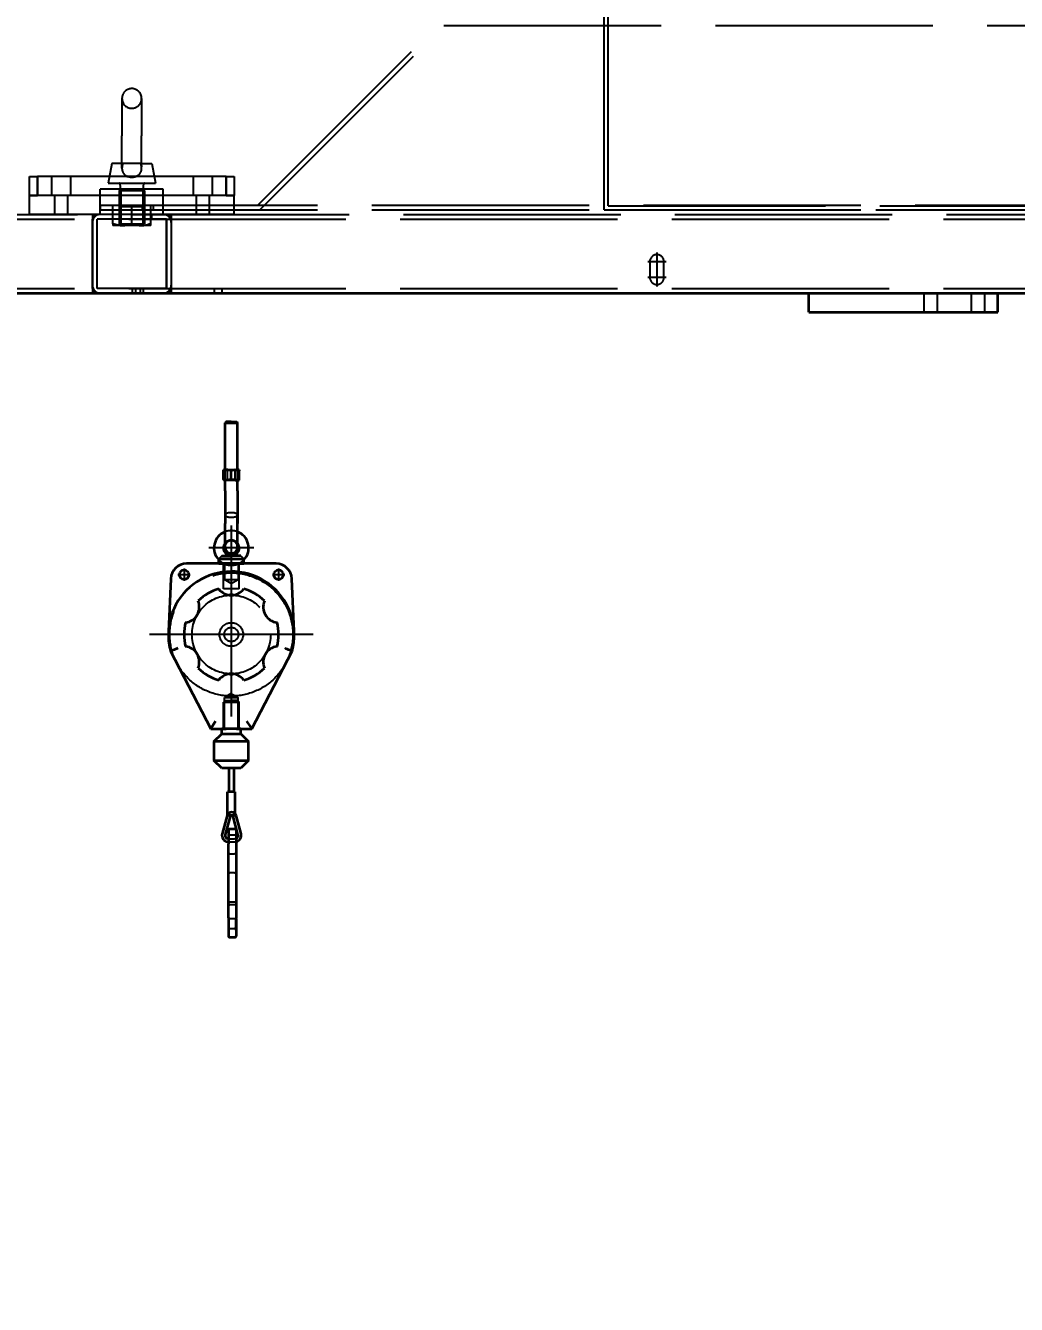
# Model space of a CAD drawing. Header units: millimetres. Extents: x -73083 to 81340, y -6859 to 6812.
# Drawn here: x -68446 to -67817, y -3688 to -2876 of the extents above; entities that cross this region are included whole.
import ezdxf

# ---------------------------------------------------------------- set-up
doc = ezdxf.new("R2010")
doc.units = ezdxf.units.MM
doc.linetypes.add('AM_ISO02W050', pattern=[7.5, 6, -1.5])
doc.linetypes.add('AM_ISO08W050', pattern=[18, 12, -1.5, 3, -1.5])
doc.layers.add('AM_7', color=2, linetype='AM_ISO08W050', lineweight=25)
doc.layers.add('AM_HID', color=1, linetype='AM_ISO02W050', lineweight=25)
doc.layers.add('word_dim', color=253, linetype='Continuous')
doc.styles.get("Standard").update_dxf_attribs({"font": 'romans.shx', "bigfont": 'bigfont.shx'})
doc.dimstyles.new('STANDARD 1-23', dxfattribs={"dimscale": 23, "dimtxt": 3.5, "dimasz": 3, "dimexe": 1, "dimexo": 0, "dimgap": 1, "dimtad": 3, "dimdsep": 46, "dimtxsty": 'Standard', "dimblk1": 'OPEN', "dimblk2": 'OPEN', "dimsah": 1, "dimcen": 0, "dimclrd": 256, "dimclre": 256, "dimclrt": 3, "dimazin": 2, "dimtfac": 1, "dimtmove": 0, "dimatfit": 3, "dimldrblk": 'OPEN', "dimfxl": 0, "dimtolj": 1, "dimtzin": 0, "dimlwd": 13, "dimlwe": 13, "dimarcsym": 0})

# ---------------------------------------------------------------- blocks, each defined once
blk = doc.blocks.new('_Open')
at = {"color": 0, "lineweight": -2}
for p, q in [((-1, 0.167), (0, 0)), ((-1, -0.167), (0, 0)), ((0, 0), (-1, 0))]:
    blk.add_line(p, q, dxfattribs=at)
blk = doc.blocks.new('*D1040')
at = {"layer": 'DEFPOINTS', "color": 0, "ltscale": 2}
for p in [(-68078.92, -1592.68), (-70152.89, -5613.83), (-66959.98, -5613.83)]:
    blk.add_point(p, dxfattribs=at)
at = {"layer": 'word_dim', "lineweight": 13, "ltscale": 2}
for p, q in [((-68078.92, -1592.68), (-70175.89, -1592.68)), ((-70152.89, -1661.68), (-70152.89, -5544.83)), ((-66959.98, -5613.83), (-70175.89, -5613.83))]:
    blk.add_line(p, q, dxfattribs=at)
at = {"layer": 'word_dim', "lineweight": 13, "ltscale": 2, "xscale": 69, "yscale": 69, "zscale": 69}
for p, rotation in [((-70152.89, -1592.68), 90), ((-70152.89, -5613.83), 270)]:
    blk.add_blockref('_Open', p, dxfattribs=dict(at, rotation=rotation))
at = {"layer": 'word_dim', "color": 3, "ltscale": 2, "insert": (-70216.14, -3603.25), "char_height": 80.5, "attachment_point": 5, "rotation": 90}
blk.add_mtext('\\A1;4021.2', dxfattribs=at)

msp = doc.modelspace()

# ---------------------------------------------------------------- linework, layer by layer
at = {"color": 7, "lineweight": 35, "ltscale": 23}
for p, q in [((-68730.46154, -3045.67297), (-67110.46154, -3045.67102)), ((-68403.95421, -3045.67199), (-68403.95421, -3045.67346)), ((-67948.93532, -3057.67102), (-67948.93526, -3045.67102)), ((-67828.93532, -3057.67102), (-67828.93526, -3045.67102)), ((-67948.93532, -3057.67102), (-67828.93532, -3057.67102)), ((-68319.2751, -3127.49719), (-68319.7751, -3127.99719)), ((-68315.77513, -3127.49719), (-68319.2751, -3127.49719)), ((-68315.77513, -3127.49719), (-68312.2751, -3127.49719)), ((-68312.2751, -3127.49719), (-68311.7751, -3127.99719)), ((-68319.77513, -3157.99719), (-68319.7751, -3127.99719)), ((-68319.7751, -3127.99719), (-68315.77513, -3127.99719)), ((-68315.77513, -3127.99719), (-68311.7751, -3127.99719)), ((-68311.77513, -3157.99719), (-68311.7751, -3127.99719)), ((-68320.77517, -3158.44348), (-68320.77513, -3157.99719)), ((-68320.77517, -3164.11535), (-68320.77517, -3158.44348)), ((-68318.27517, -3157.99719), (-68320.77513, -3157.99719)), ((-68318.27517, -3157.99719), (-68313.27517, -3157.99719)), ((-68315.7752, -3164.11535), (-68315.77518, -3158.44348)), ((-68313.27517, -3157.99719), (-68311.44503, -3157.99719)), ((-68310.77513, -3157.99719), (-68311.44503, -3157.99719)), ((-68310.77513, -3157.99719), (-68310.77517, -3158.44348)), ((-68310.77517, -3164.11535), (-68310.77517, -3158.44348)), ((-68320.77517, -3164.11535), (-68320.77513, -3164.39709)), ((-68318.27518, -3164.39709), (-68320.77513, -3164.39709)), ((-68319.77515, -3171.24133), (-68319.77513, -3164.39709)), ((-68313.27518, -3164.39709), (-68318.27518, -3164.39709)), ((-68313.27518, -3164.39709), (-68311.44503, -3164.39709)), ((-68311.77515, -3171.24133), (-68311.77513, -3164.39709)), ((-68311.44503, -3164.39709), (-68310.77513, -3164.39709)), ((-68310.77513, -3164.39709), (-68310.77517, -3164.11535)), ((-68319.77515, -3171.24133), (-68319.7752, -3179.52648)), ((-68311.77515, -3171.24133), (-68311.7752, -3179.52648)), ((-68319.7752, -3179.52648), (-68319.77526, -3191.95373)), ((-68311.7752, -3179.52648), (-68311.77526, -3191.95373)), ((-68319.77517, -3206.95373), (-68319.77526, -3191.95373)), ((-68311.77517, -3206.95373), (-68311.77526, -3191.95373)), ((-68311.77504, -3197.25012), (-68311.77501, -3191.95373)), ((-68311.77501, -3191.95373), (-68311.77501, -3186.56848)), ((-68311.77517, -3206.95373), (-68311.77509, -3204.49816)), ((-68323.77517, -3214.49719), (-68315.77523, -3214.49719)), ((-68323.77517, -3217.49719), (-68323.77517, -3215.04699)), ((-68321.77517, -3212.49719), (-68315.77521, -3212.49719)), ((-68315.77523, -3214.49719), (-68307.77517, -3214.49719)), ((-68309.77517, -3212.49719), (-68315.77521, -3212.49719)), ((-68307.77517, -3217.49719), (-68307.77517, -3215.04699)), ((-68287.33191, -3217.49719), (-68344.21852, -3217.49719)), ((-68323.77517, -3217.49719), (-68307.77517, -3217.49719)), ((-68354.20827, -3227.04406), (-68355.73211, -3260.6383)), ((-68275.81635, -3260.68469), (-68277.3422, -3227.04406)), ((-68352.98467, -3272.51965), (-68354.35704, -3273.05383)), ((-68354.35704, -3273.05383), (-68328.77536, -3322.49719)), ((-68302.77536, -3322.49719), (-68277.19356, -3273.05383)), ((-68278.566, -3272.51965), (-68277.19356, -3273.05383)), ((-68327.88424, -3321.03234), (-68328.77536, -3322.49719)), ((-68328.77536, -3322.49719), (-68319.08786, -3322.49719)), ((-68325.73278, -3317.49719), (-68327.88424, -3321.03234)), ((-68309.77532, -3322.49719), (-68321.77532, -3322.49719)), ((-68321.77532, -3325.49719), (-68321.77532, -3322.49719)), ((-68312.46437, -3322.49719), (-68302.77536, -3322.49719)), ((-68309.77532, -3325.49719), (-68309.77532, -3322.49719)), ((-68303.66655, -3321.03234), (-68305.81801, -3317.49719)), ((-68302.77536, -3322.49719), (-68303.66655, -3321.03234)), ((-68326.77542, -3330.49719), (-68326.77544, -3342.49719)), ((-68326.77542, -3330.49719), (-68321.77538, -3325.49719)), ((-68304.77542, -3330.49719), (-68326.77542, -3330.49719)), ((-68321.77538, -3325.49719), (-68315.77538, -3325.49719)), ((-68315.77538, -3325.49719), (-68309.77538, -3325.49719)), ((-68309.77538, -3325.49719), (-68304.77542, -3330.49719)), ((-68304.77544, -3342.49719), (-68304.77542, -3330.49719)), ((-68326.77544, -3342.49719), (-68304.77544, -3342.49719)), ((-68321.77541, -3347.49719), (-68326.77544, -3342.49719)), ((-68304.77544, -3342.49719), (-68309.77541, -3347.49719)), ((-68309.77541, -3347.49719), (-68321.77541, -3347.49719)), ((-68317.27535, -3347.49719), (-68317.27538, -3362.49719)), ((-68314.27535, -3347.49719), (-68314.27538, -3362.49719)), ((-68313.27538, -3362.49719), (-68318.27538, -3362.49719)), ((-68318.27538, -3377.00402), (-68318.27538, -3362.49719)), ((-68313.27538, -3376.46252), (-68313.27538, -3362.49719)), ((-68318.49688, -3377.58312), (-68321.59171, -3389.13342)), ((-68316.56502, -3378.10119), (-68319.65985, -3389.651)), ((-68313.27538, -3377.49719), (-68318.27538, -3377.49719)), ((-68311.53836, -3389.651), (-68314.63317, -3378.10119)), ((-68309.60651, -3389.13342), (-68312.70131, -3377.58312)), ((-68317.66596, -3386.95129), (-68317.66597, -3395.48156)), ((-68316.66596, -3385.86486), (-68313.66596, -3385.86486)), ((-68312.66596, -3386.86486), (-68312.66603, -3395.48156)), ((-68317.66611, -3442.3966), (-68317.66603, -3395.48156)), ((-68312.66603, -3395.48156), (-68312.66611, -3442.3966)), ((-68317.66602, -3442.3966), (-68317.66603, -3442.86486)), ((-68317.66603, -3442.86486), (-68317.66603, -3453.83898)), ((-68312.66611, -3442.86486), (-68312.66603, -3453.86242)), ((-68312.66603, -3442.86486), (-68312.66602, -3442.3966)), ((-68312.66603, -3450.36486), (-68312.66603, -3442.91711)), ((-68316.66603, -3454.86486), (-68313.66603, -3454.86486))]:
    msp.add_line(p, q, dxfattribs=at)
for points in [[(-68318.27517, -3157.99719), (-68319.03348, -3158.04113), (-68319.78522, -3158.1676), (-68320.77517, -3158.44348)], [(-68315.77518, -3158.44348), (-68316.69933, -3158.18225), (-68317.51072, -3158.04162), (-68318.27517, -3157.99719)], [(-68313.27517, -3157.99719), (-68314.0335, -3158.04113), (-68314.78524, -3158.1676), (-68315.77518, -3158.44348)], [(-68310.77517, -3158.44348), (-68311.26711, -3158.29211), (-68312.26537, -3158.07434), (-68313.27517, -3157.99719)], [(-68318.27518, -3164.39709), (-68319.43587, -3164.33264), (-68320.77517, -3164.11535)], [(-68315.7752, -3164.11535), (-68317.11452, -3164.33264), (-68318.27518, -3164.39709)], [(-68313.27518, -3164.39709), (-68314.28084, -3164.34875), (-68314.78174, -3164.29016), (-68315.7752, -3164.11535)], [(-68310.77517, -3164.11535), (-68311.76839, -3164.29016), (-68312.77195, -3164.38488), (-68313.27518, -3164.39709)], [(-68317.66597, -3386.95129), (-68317.62545, -3386.58312), (-68317.50722, -3386.32434), (-68317.32082, -3386.109), (-68317.08138, -3385.9552), (-68316.80828, -3385.87512), (-68316.66596, -3385.86486)], [(-68313.66596, -3385.86486), (-68313.38422, -3385.90539), (-68313.12529, -3386.02355), (-68312.91019, -3386.21008), (-68312.75631, -3386.44934), (-68312.67614, -3386.72277), (-68312.66594, -3386.95129)]]:
    msp.add_lwpolyline(points, dxfattribs=at)
for centre in [(-68345.77523, -3224.49719), (-68285.77523, -3224.49719)]:
    msp.add_circle(centre, 3, dxfattribs=at)
for centre, radius, start, end in [((-68398.97686, -3040.67248), 5, 269.44345319, 270.00046878), ((-68315.77517, -3207.49719), 11, 111.32426973, 223.34169803), ((-68315.77517, -3207.49719), 11, 316.65817743, 68.67690324), ((-68315.77517, -3207.49719), 5, 143.13129957, 269.9238887), ((-68315.77517, -3206.95373), 4, 179.99993671, 269.99993602), ((-68315.77517, -3206.95373), 4, 269.99993602, 359.9999348), ((-68315.77517, -3207.49719), 5, 270.07598335, 36.8711609), ((-68315.77529, -3262.49719), 40, 344.69695604, 179.99993671), ((-68344.21852, -3227.49719), 10, 89.9999342, 177.40286656), ((-68287.33193, -3227.49719), 10, 2.59699779, 89.9999342), ((-68346.08634, -3244.99719), 10, 277.38313146, 22.6167371), ((-68315.77547, -3262.49719), 30, 105.35882349, 134.64104658), ((-68315.77542, -3227.49719), 10, 217.38313662, 322.61673543), ((-68315.77535, -3262.49719), 25.11831, 87.03349425, 92.96381283), ((-68315.77547, -3262.49719), 30, 45.35882183, 74.64105174), ((-68285.46456, -3244.99719), 10, 157.38313131, 262.61673376), ((-68315.77535, -3262.49719), 25.11831, 147.03605041, 152.96382133), ((-68315.77535, -3262.49719), 25.11831, 27.03602488, 32.96381799), ((-68315.77547, -3262.49719), 30, 165.35885249, 194.64105189), ((-68315.77547, -3262.49719), 30, 345.35882186, 14.64105007), ((-68315.77529, -3262.49719), 40, 179.99993671, 195.30291088), ((-68117.66077, -3878.42541), 649.99931, 110.91182193, 111.22535494), ((-68346.08638, -3279.99719), 10, 337.38313313, 82.61673877), ((-68315.77535, -3262.49719), 25.11831, 207.03591912, 212.96381298), ((-68285.4646, -3279.99719), 10, 97.38313647, 202.61673209), ((-68315.77535, -3262.49719), 25.11832, 327.03596003, 332.96384706), ((-68513.1733, -3876.56555), 648.00648, 68.77417879, 69.08868168), ((-68315.77547, -3262.49719), 30, 225.35881682, 254.64104673), ((-68315.7755, -3297.49719), 10, 37.3831348, 142.61674044), ((-68315.77535, -3262.49719), 25.11831, 267.03349607, 272.96637597), ((-68315.77547, -3262.49719), 30, 285.35881849, 314.6410484), ((-68315.59911, -3378.35998), 3, 14.99993382, 164.9999397), ((-68315.59911, -3378.35998), 1, 120.35707197, 164.9999397), ((-68315.59911, -3378.35998), 1, 14.99993382, 59.64270081), ((-68317.72802, -3390.16857), 4, 164.9999397, 264.91741468), ((-68317.72802, -3390.16857), 2, 164.9999397, 264.91741468), ((-68315.59908, -3366.23254), 28.03075, 264.91741468, 265.77122247), ((-68315.59908, -3366.23254), 26.03075, 264.91741468, 265.44567517), ((-68313.47022, -3390.16857), 4, 281.5979524, 14.99993382), ((-68313.47022, -3390.16857), 2, 293.7090321, 14.99993382), ((-68316.66576, -3453.86437), 1.00045, 178.55442279, 269.98435636), ((-68313.66631, -3453.86437), 1.00045, 270.01552252, 1.44577965)]:
    msp.add_arc(centre, radius, start, end, dxfattribs=at)
msp.add_ellipse((-68315.77501, -3186.56848), major_axis=(4, 0), ratio=0.359010985, start_param=6.275575647, end_param=6.283176529, dxfattribs=at)
at = {"layer": 'AM_7', "ltscale": 23}
for p, q in [((-68045.45586, -3019.82043), (-68045.45586, -3031.52062)), ((-68039.60587, -3025.67053), (-68051.30587, -3025.67053)), ((-68045.45586, -3029.82043), (-68045.45586, -3041.52062)), ((-68039.60585, -3035.67053), (-68051.30587, -3035.67053)), ((-68315.77517, -3193.19689), (-68315.77517, -3221.79699)), ((-68301.47516, -3207.49719), (-68330.07515, -3207.49719)), ((-68315.77529, -3210.49719), (-68315.77529, -3314.49719)), ((-68341.87523, -3224.49719), (-68349.67522, -3224.49719)), ((-68345.77523, -3220.5968), (-68345.77523, -3228.3966)), ((-68281.87523, -3224.49719), (-68289.67522, -3224.49719)), ((-68285.77523, -3220.5968), (-68285.77523, -3228.39709)), ((-68263.77529, -3262.49719), (-68367.77532, -3262.49719))]:
    msp.add_line(p, q, dxfattribs=at)
at = {"layer": 'AM_HID', "ltscale": 23}
for p, q in [((-68076.41692, -2990.17541), (-68076.4153, -1595.17541)), ((-68078.91693, -2992.67541), (-68078.91671, -2800.67199)), ((-68298.95992, -2989.67346), (-68181.9605, -2872.67297)), ((-68298.95832, -2989.69445), (-68181.9589, -2872.69396)), ((-68297.71726, -2992.67346), (-68180.71784, -2875.67297)), ((-68297.71566, -2992.69445), (-68180.71624, -2875.69396)), ((-68180.71784, -2875.67297), (-66817.20317, -2875.66418)), ((-68180.71624, -2875.69396), (-66817.20147, -2875.68566)), ((-68385.22271, -2921.94836), (-68385.22252, -2945.69787)), ((-68385.22271, -2921.94836), (-68385.22246, -2945.69836)), ((-68372.72271, -2921.94836), (-68372.72252, -2945.69787)), ((-68372.72271, -2921.94836), (-68372.72246, -2945.69836)), ((-68385.22234, -2966.31408), (-68385.22252, -2945.69787)), ((-68385.22234, -2966.31555), (-68385.22246, -2945.69836)), ((-68372.72234, -2966.31408), (-68372.72252, -2945.69787)), ((-68372.72234, -2966.31506), (-68372.72246, -2945.69836)), ((-68391.76827, -2963.19836), (-68393.97228, -2975.69836)), ((-68384.55861, -2963.19836), (-68391.76827, -2963.19836)), ((-68383.98558, -2963.19836), (-68384.55861, -2963.19836)), ((-68378.97234, -2963.19836), (-68383.98558, -2963.19836)), ((-68373.95916, -2963.19787), (-68378.97234, -2963.19836)), ((-68373.38616, -2963.19787), (-68373.95916, -2963.19787)), ((-68373.38616, -2963.19836), (-68366.17644, -2963.19787)), ((-68366.17644, -2963.19787), (-68363.97228, -2975.69787)), ((-68443.95806, -2983.65148), (-68443.95806, -2971.65148)), ((-68443.95806, -2971.65148), (-68438.95806, -2971.65148)), ((-68318.95806, -2971.65148), (-68438.95806, -2971.65148)), ((-68438.95806, -2983.65148), (-68438.95806, -2971.65148)), ((-68438.95794, -2971.65148), (-68438.95794, -2983.65148)), ((-68429.95803, -2971.65148), (-68429.958, -2983.65148)), ((-68429.95797, -2971.65148), (-68429.95797, -2983.65148)), ((-68417.95803, -2971.65148), (-68417.958, -2983.65148)), ((-68417.95797, -2971.65148), (-68417.95797, -2983.65148)), ((-68339.95803, -2971.65148), (-68339.95803, -2983.65148)), ((-68339.95797, -2971.65148), (-68339.95797, -2983.65148)), ((-68327.95803, -2971.65148), (-68327.95803, -2983.65148)), ((-68327.95797, -2971.65148), (-68327.95797, -2983.65148)), ((-68318.95806, -2971.65148), (-68318.95804, -2983.65148)), ((-68318.95806, -2971.65148), (-68313.95806, -2971.65148)), ((-68318.95794, -2983.65148), (-68318.95795, -2971.65148)), ((-68313.95806, -2971.65148), (-68313.95803, -2983.65148)), ((-68398.97387, -2995.65295), (-68398.97399, -2979.65295)), ((-68358.97399, -2979.65295), (-68398.97399, -2979.65295)), ((-68358.97225, -2979.6632), (-68398.97225, -2979.66369)), ((-68393.97228, -2975.69836), (-68378.97228, -2975.69836)), ((-68378.97222, -2980.69836), (-68386.97222, -2980.69836)), ((-68386.97222, -2980.69836), (-68386.97203, -3001.61584)), ((-68385.89147, -2979.65295), (-68385.89135, -2995.65295)), ((-68385.88973, -2979.66369), (-68385.88958, -2995.66369)), ((-68378.97228, -2975.69836), (-68363.97228, -2975.69787)), ((-68370.97222, -2980.69836), (-68378.97222, -2980.69836)), ((-68372.05648, -2979.65295), (-68372.05632, -2995.65295)), ((-68372.05474, -2979.66369), (-68372.05461, -2995.66369)), ((-68370.97222, -2980.69836), (-68370.97203, -3001.61535)), ((-68358.97387, -2995.65295), (-68358.97399, -2979.65295)), ((-68443.95803, -2995.65148), (-68443.95806, -2983.65148)), ((-68313.95804, -2983.65148), (-68443.95806, -2983.65148)), ((-68443.95806, -2983.65148), (-68438.95806, -2983.65148)), ((-68318.95804, -2983.65148), (-68438.95806, -2983.65148)), ((-68428.14602, -2983.65148), (-68428.14598, -2995.65148)), ((-68428.14595, -2983.65148), (-68428.14595, -2995.65148)), ((-68419.77001, -2983.65148), (-68419.77001, -2995.65148)), ((-68419.76995, -2983.65148), (-68419.76995, -2995.65148)), ((-68338.14602, -2983.65148), (-68338.14602, -2995.65148)), ((-68338.14595, -2983.65148), (-68338.14595, -2995.65148)), ((-68329.77001, -2983.65148), (-68329.77001, -2995.65148)), ((-68329.76995, -2983.65148), (-68329.76995, -2995.65148)), ((-68318.95804, -2983.65148), (-68313.95803, -2983.65148)), ((-68313.95803, -2995.65148), (-68313.95804, -2983.65148)), ((-68723.96123, -2995.67199), (-67016.98027, -2995.67102)), ((-68313.95803, -2995.65148), (-68443.95803, -2995.65148)), ((-68403.97496, -2995.67004), (-68403.9749, -3000.67004)), ((-68403.96074, -2995.67199), (-68403.96074, -3000.67199)), ((-68403.95418, -2995.67346), (-68403.95403, -2998.67346)), ((-68358.97387, -2995.65295), (-68398.97387, -2995.65295)), ((-68398.97213, -2995.66369), (-68398.97213, -2995.65246)), ((-68398.96004, -2989.67395), (-67016.98125, -2989.66564)), ((-68398.96001, -2992.67395), (-68398.96004, -2989.67395)), ((-68398.96001, -2992.67395), (-67016.98125, -2992.66564)), ((-68398.95842, -2989.69445), (-66598.95855, -2989.68322)), ((-68398.95842, -2992.69445), (-68398.95842, -2992.67346)), ((-68398.95842, -2992.69445), (-67016.98247, -2992.68566)), ((-68390.97203, -3001.62658), (-68390.97216, -2989.69836)), ((-68385.88964, -2990.78088), (-68386.97216, -2989.69836)), ((-68372.05461, -2990.78039), (-68385.88964, -2990.78088)), ((-68372.05461, -2990.78039), (-68385.88964, -2990.78088)), ((-68385.88964, -2990.78088), (-68385.88955, -3001.61584)), ((-68378.97206, -3001.62609), (-68378.97216, -2989.69836)), ((-68378.97203, -3001.62658), (-68378.97213, -2989.69836)), ((-68372.46001, -2989.67395), (-68372.45998, -2992.67395)), ((-68372.45955, -2989.67395), (-68372.45952, -2992.67395)), ((-68372.45909, -2989.67395), (-68372.45909, -2992.67395)), ((-68372.45842, -2989.69445), (-68372.45836, -2992.69445)), ((-68372.45794, -2989.69543), (-68372.45794, -2992.69543)), ((-68372.45751, -2989.69689), (-68372.45748, -2992.69689)), ((-68372.05461, -2990.78039), (-68370.97216, -2989.69836)), ((-68372.05461, -2990.78039), (-68372.05455, -3001.61535)), ((-68371.41845, -2995.67248), (-68371.41845, -2998.67248)), ((-68371.41802, -2995.67248), (-68371.41799, -2998.67248)), ((-68371.41756, -2995.67248), (-68371.41753, -2998.67248)), ((-68371.41628, -2995.65148), (-68371.41631, -2998.65148)), ((-68371.41582, -2995.65295), (-68371.41582, -2998.65148)), ((-68371.41539, -2995.65393), (-68371.41539, -2998.65148)), ((-68366.97203, -3001.62609), (-68366.97216, -2989.69787)), ((-68366.50145, -2995.67248), (-68366.50145, -2998.67248)), ((-68366.50103, -2995.67248), (-68366.50097, -2998.67248)), ((-68366.50054, -2995.67248), (-68366.50054, -2998.67248)), ((-68366.49926, -2995.65148), (-68366.49929, -2998.65148)), ((-68366.49883, -2995.65295), (-68366.49883, -2998.65148)), ((-68366.49837, -2995.65441), (-68366.4984, -2998.65148)), ((-68365.46001, -2989.67395), (-68365.45998, -2992.67395)), ((-68365.45955, -2989.67395), (-68365.45952, -2992.67395)), ((-68365.45909, -2989.67395), (-68365.45909, -2992.67395)), ((-68365.45842, -2989.69445), (-68365.45836, -2992.69445)), ((-68365.45794, -2989.69543), (-68365.45794, -2992.69543)), ((-68365.45751, -2989.69689), (-68365.45748, -2992.69689)), ((-68358.97213, -2995.6632), (-68358.97213, -2995.65197)), ((-68353.9627, -2995.6715), (-68353.9627, -3000.6715)), ((-68078.91693, -2992.67541), (-67378.91692, -2992.6759)), ((-68076.41692, -2990.17541), (-67381.41692, -2990.1759)), ((-68725.96123, -2998.67199), (-66271.96099, -2998.67004)), ((-68403.97686, -3040.67248), (-68403.97719, -3000.67248)), ((-68403.9749, -3000.67004), (-68403.9746, -3040.67004)), ((-68403.96074, -3000.67199), (-68403.96071, -3040.67199)), ((-68403.95839, -2998.65148), (-68403.95855, -3042.65148)), ((-68403.95406, -3042.67346), (-68403.95403, -2998.67346)), ((-68400.97686, -3042.67248), (-68400.97722, -2998.67248)), ((-68400.95855, -3042.65148), (-68400.95839, -2998.65148)), ((-68356.95839, -2998.65148), (-68400.95839, -2998.65148)), ((-68390.97203, -3001.62658), (-68390.97203, -3002.69836)), ((-68384.97203, -3002.69836), (-68390.97203, -3002.69836)), ((-68386.97203, -3001.61584), (-68378.97203, -3001.61535)), ((-68385.88951, -3002.69836), (-68386.97203, -3001.61584)), ((-68385.88955, -3001.61584), (-68386.97203, -3002.69836)), ((-68385.88955, -3001.61584), (-68372.05455, -3001.61535)), ((-68385.88955, -3001.61584), (-68372.05455, -3001.61535)), ((-68378.97203, -3002.69836), (-68385.88951, -3002.69836)), ((-68372.97203, -3002.69836), (-68384.97203, -3002.69836)), ((-68378.97203, -3001.61535), (-68370.97203, -3001.61535)), ((-68372.05455, -3002.69836), (-68378.97203, -3002.69836)), ((-68366.97203, -3002.69787), (-68372.97203, -3002.69836)), ((-68372.05455, -3002.69836), (-68370.97203, -3001.61535)), ((-68372.05455, -3001.61535), (-68370.97203, -3002.69836)), ((-68366.97203, -3002.69787), (-68366.97203, -3001.62609)), ((-68356.97722, -2998.67199), (-68356.97686, -3042.67199)), ((-68356.95855, -3042.65148), (-68356.95839, -2998.65148)), ((-68353.97719, -3000.67199), (-68353.97686, -3040.67199)), ((-68353.9627, -3000.6715), (-68353.96263, -3040.6715)), ((-68049.95586, -3025.67053), (-68049.95586, -3035.67053)), ((-68040.95586, -3035.67053), (-68040.95586, -3025.67053)), ((-68725.96117, -3042.67199), (-66271.96099, -3042.67004)), ((-68403.9746, -3040.67004), (-68403.97454, -3045.67004)), ((-68403.96071, -3040.67199), (-68403.96071, -3045.67199)), ((-68403.95406, -3042.67346), (-68403.95421, -3045.67199)), ((-68356.95855, -3042.65148), (-68400.95855, -3042.65148)), ((-68400.95855, -3045.65148), (-68356.95855, -3045.65148)), ((-68378.43373, -3045.67248), (-68378.43377, -3042.67248)), ((-68378.43364, -3045.67199), (-68378.4337, -3042.67199)), ((-68378.43358, -3045.67248), (-68378.43361, -3042.67248)), ((-68376.41582, -3045.65148), (-68376.41579, -3042.65148)), ((-68376.4157, -3045.65197), (-68376.4157, -3042.65197)), ((-68376.41564, -3045.65148), (-68376.41564, -3042.65148)), ((-68373.51671, -3045.67248), (-68373.51677, -3042.67248)), ((-68373.51665, -3045.67199), (-68373.51668, -3042.67199)), ((-68373.51659, -3045.67248), (-68373.51662, -3042.67248)), ((-68371.4988, -3045.65148), (-68371.4988, -3042.65148)), ((-68371.49871, -3045.65197), (-68371.49871, -3042.65197)), ((-68371.49865, -3045.65148), (-68371.49865, -3042.65148)), ((-68353.96267, -3040.6715), (-68353.96267, -3045.6715)), ((-68326.42467, -3045.67004), (-68326.42467, -3042.67346)), ((-68326.42257, -3045.66857), (-68326.42257, -3042.67199)), ((-68326.41645, -3045.66516), (-68326.41643, -3042.66516)), ((-68326.41555, -3045.66516), (-68326.41555, -3042.66516)), ((-68321.50768, -3045.67004), (-68321.50768, -3042.67346)), ((-68321.50557, -3045.66857), (-68321.50557, -3042.67199)), ((-68321.49944, -3045.66516), (-68321.49944, -3042.66516)), ((-68321.49855, -3045.66516), (-68321.49854, -3042.66516)), ((-67948.93526, -3045.67102), (-67828.93526, -3045.67102)), ((-67875.62328, -3057.67102), (-67875.62325, -3045.67102)), ((-67867.24727, -3057.67102), (-67867.24724, -3045.67102)), ((-67845.62328, -3057.67102), (-67845.62325, -3045.67102)), ((-67837.24727, -3057.67102), (-67837.24724, -3045.67102)), ((-68319.7751, -3127.99719), (-68315.77507, -3127.99719)), ((-68315.77507, -3127.99719), (-68311.7751, -3127.99719)), ((-68319.77513, -3164.39709), (-68319.77513, -3157.99719)), ((-68318.23415, -3164.39709), (-68318.23413, -3157.99719)), ((-68315.7751, -3164.11535), (-68315.77509, -3158.44348)), ((-68313.31615, -3164.39709), (-68313.31614, -3157.99719)), ((-68311.77513, -3164.39709), (-68311.77513, -3157.99719)), ((-68319.77517, -3206.95373), (-68319.77501, -3191.95373)), ((-68319.77501, -3191.95373), (-68319.77501, -3186.56848)), ((-68311.77509, -3204.49816), (-68311.77504, -3197.25012)), ((-68321.77517, -3212.49719), (-68323.77517, -3214.49719)), ((-68323.77517, -3214.49719), (-68315.7751, -3214.49719)), ((-68323.77517, -3215.04699), (-68323.77517, -3214.49719)), ((-68315.7751, -3214.49719), (-68307.77517, -3214.49719)), ((-68309.77517, -3212.49719), (-68307.77517, -3214.49719)), ((-68307.77517, -3215.04699), (-68307.77517, -3214.49719)), ((-68320.7752, -3233.49719), (-68320.77517, -3217.49719)), ((-68320.11318, -3217.49719), (-68320.11318, -3227.49719)), ((-68311.43717, -3217.49719), (-68311.43718, -3227.49719)), ((-68310.7752, -3233.49719), (-68310.77517, -3217.49719)), ((-68320.11318, -3227.49719), (-68315.77523, -3227.49719)), ((-68320.11318, -3227.49719), (-68315.77513, -3227.49719)), ((-68315.7752, -3230.10363), (-68320.11318, -3227.49719)), ((-68315.77523, -3227.49719), (-68311.43718, -3227.49719)), ((-68315.7752, -3230.10363), (-68311.43718, -3227.49719)), ((-68315.77513, -3227.49719), (-68311.43718, -3227.49719)), ((-68310.7752, -3233.49719), (-68320.7752, -3233.49719)), ((-68355.73211, -3260.6383), (-68355.73418, -3260.68469)), ((-68320.77532, -3322.49719), (-68320.7753, -3305.49719)), ((-68319.7753, -3304.49719), (-68320.7753, -3305.49719)), ((-68320.7753, -3305.49719), (-68315.77526, -3305.49719)), ((-68320.7753, -3305.49719), (-68315.77535, -3305.49719)), ((-68320.11333, -3322.49719), (-68320.1133, -3302.49719)), ((-68315.77529, -3299.89025), (-68320.1133, -3302.49719)), ((-68320.1133, -3302.49719), (-68315.77526, -3302.49719)), ((-68320.1133, -3302.49719), (-68315.77533, -3302.49719)), ((-68319.7753, -3304.49719), (-68315.77533, -3304.49719)), ((-68315.77535, -3305.49719), (-68310.7753, -3305.49719)), ((-68315.77533, -3302.49719), (-68311.43731, -3302.49719)), ((-68311.7753, -3304.49719), (-68315.77533, -3304.49719)), ((-68315.77529, -3299.89025), (-68311.43731, -3302.49719)), ((-68315.77526, -3302.49719), (-68311.43731, -3302.49719)), ((-68315.77526, -3305.49719), (-68310.7753, -3305.49719)), ((-68311.7753, -3304.49719), (-68310.7753, -3305.49719)), ((-68311.43732, -3322.49719), (-68311.43731, -3302.49719)), ((-68310.77532, -3322.49719), (-68310.7753, -3305.49719)), ((-68319.08786, -3322.49719), (-68312.46437, -3322.49719)), ((-68326.77524, -3330.49719), (-68304.77524, -3330.49719)), ((-68304.77526, -3342.49719), (-68326.77526, -3342.49719)), ((-68318.27538, -3377.49719), (-68318.27538, -3377.00402)), ((-68313.27538, -3377.49719), (-68313.27538, -3376.46252)), ((-68316.66597, -3389.86486), (-68313.66597, -3389.86486)), ((-68316.66597, -3401.86486), (-68313.66597, -3401.86486)), ((-68313.66603, -3414.00891), (-68316.66603, -3414.00891)), ((-68317.66596, -3434.32531), (-68316.66597, -3434.32531)), ((-68317.66594, -3432.58752), (-68316.66596, -3432.58752)), ((-68313.66597, -3434.32531), (-68316.66597, -3434.32531)), ((-68313.66596, -3432.58752), (-68316.66596, -3432.58752)), ((-68312.66596, -3434.32531), (-68313.66597, -3434.32531)), ((-68312.66594, -3432.58752), (-68313.66596, -3432.58752)), ((-68316.66597, -3442.9342), (-68313.66597, -3442.9342)), ((-68316.66603, -3449.36486), (-68313.66603, -3449.36486))]:
    msp.add_line(p, q, dxfattribs=at)
for points in [[(-68385.21077, -2965.91809), (-68385.10106, -2965.00988), (-68384.95967, -2964.37658), (-68384.68627, -2963.52062), (-68384.55858, -2963.19836)], [(-68373.3861, -2963.19836), (-68373.20351, -2963.67102), (-68373.02092, -2964.24475), (-68372.83681, -2965.04699), (-68372.77611, -2965.45178)], [(-68382.14238, -2971.32141), (-68382.75084, -2970.97473), (-68383.33977, -2970.53723), (-68383.90276, -2969.98352)], [(-68382.66906, -2971.02648), (-68381.82293, -2971.46887), (-68380.90935, -2971.78625), (-68379.95147, -2971.97717), (-68378.97231, -2972.04064)], [(-68378.97228, -2972.04113), (-68380.04625, -2971.96398), (-68380.5855, -2971.86633), (-68381.11968, -2971.72619), (-68381.63524, -2971.5465), (-68382.14238, -2971.32141)], [(-68378.97231, -2972.04064), (-68378.42128, -2972.02062), (-68377.87404, -2971.96057), (-68377.15709, -2971.81848), (-68376.46337, -2971.60461), (-68375.80223, -2971.32092)], [(-68375.2755, -2971.02697), (-68375.71703, -2971.27844), (-68376.1671, -2971.48889), (-68377.08748, -2971.80041), (-68378.02581, -2971.98107), (-68378.97228, -2972.04113)], [(-68373.64324, -2969.46789), (-68374.15966, -2970.11437), (-68374.70653, -2970.62072), (-68375.2755, -2971.02697)], [(-68390.97203, -3001.62658), (-68389.98626, -3001.93371), (-68388.99407, -3002.19738), (-68387.66167, -3002.46984), (-68386.32, -3002.64025), (-68384.97203, -3002.69836)], [(-68384.97203, -3002.69836), (-68385.79644, -3002.67639), (-68386.61885, -3002.61145), (-68387.48455, -3002.49865), (-68388.34652, -3002.34191), (-68390.0122, -3001.92639), (-68390.97203, -3001.62658)], [(-68378.97206, -3001.62609), (-68379.95781, -3001.93371), (-68380.95, -3002.19738), (-68382.2824, -3002.46984), (-68383.62407, -3002.64025), (-68384.97203, -3002.69836)], [(-68384.97203, -3002.69836), (-68384.14766, -3002.67639), (-68383.32521, -3002.61193), (-68382.45952, -3002.49865), (-68381.59758, -3002.34191), (-68379.93187, -3001.92639), (-68378.97203, -3001.62658)], [(-68372.97203, -3002.69787), (-68373.79644, -3002.67639), (-68374.61885, -3002.61145), (-68375.48455, -3002.49865), (-68376.34652, -3002.34191), (-68378.0122, -3001.92639), (-68378.97206, -3001.62609)], [(-68378.97203, -3001.62658), (-68377.98626, -3001.93371), (-68376.99407, -3002.19738), (-68375.66167, -3002.46984), (-68374.32, -3002.64025), (-68372.97203, -3002.69836)], [(-68372.97203, -3002.69836), (-68372.14766, -3002.67639), (-68371.32521, -3002.61145), (-68370.45952, -3002.49865), (-68369.59758, -3002.34191), (-68367.93187, -3001.92639), (-68366.97203, -3001.62609)], [(-68366.97203, -3001.62609), (-68367.95781, -3001.93371), (-68368.95, -3002.19738), (-68370.2824, -3002.46984), (-68371.62407, -3002.63977), (-68372.97203, -3002.69787)], [(-68320.7751, -3158.44348), (-68320.28316, -3158.29211), (-68319.2849, -3158.07434), (-68318.2751, -3157.99719)], [(-68318.2751, -3157.99719), (-68317.51677, -3158.04113), (-68316.76503, -3158.1676), (-68315.77509, -3158.44348)], [(-68315.77509, -3158.44348), (-68315.28313, -3158.29211), (-68314.2849, -3158.07434), (-68313.2751, -3157.99719)], [(-68313.2751, -3157.99719), (-68312.51679, -3158.04113), (-68311.76505, -3158.1676), (-68310.7751, -3158.44348)], [(-68320.77512, -3164.11535), (-68319.43581, -3164.33264), (-68318.2751, -3164.39709)], [(-68318.2751, -3164.39709), (-68317.11446, -3164.33264), (-68315.7751, -3164.11535)], [(-68315.7751, -3164.11535), (-68314.78188, -3164.29016), (-68313.77834, -3164.38488), (-68313.2751, -3164.39709)], [(-68313.2751, -3164.39709), (-68312.11441, -3164.33264), (-68310.77512, -3164.11535)], [(-68316.66597, -3442.9342), (-68317.62406, -3442.92199), (-68317.65577, -3442.91955), (-68317.6648, -3442.91809), (-68317.66596, -3442.91711)], [(-68313.66597, -3442.9342), (-68312.70787, -3442.92199), (-68312.67617, -3442.91955), (-68312.66713, -3442.91809), (-68312.66596, -3442.91711)]]:
    msp.add_lwpolyline(points, dxfattribs=at)
for centre, radius in [((-68315.77517, -3262.49719), 39.11805), ((-68315.77533, -3262.49719), 25), ((-68315.77501, -3262.49719), 7.50001), ((-68315.77498, -3262.49719), 4.5)]:
    msp.add_circle(centre, radius, dxfattribs=at)
for centre, radius, start, end in [((-68378.97271, -2921.94836), 6.25, 90.00046696, 180.0004731), ((-68378.97271, -2921.94836), 6.25, 0.00046969, 90.00046696), ((-68378.97271, -2921.94836), 6.25, 180.0004731, 270.00046878), ((-68378.97271, -2921.94836), 6.25, 270.00046878, 0.00046969), ((-68376.6386, -2966.55725), 8.60212, 157.01652773, 172.61422093), ((-68378.14434, -2966.32336), 7.07809, 172.92444812, 179.9239167), ((-68378.33959, -2966.3175), 6.88275, 176.67470009, 179.99798327), ((-68379.02513, -2966.32971), 6.19706, 179.85565579, 190.57773137), ((-68379.2947, -2966.35461), 5.92708, 179.63530023, 197.78381317), ((-68379.8922, -2966.50744), 5.31128, 190.41022781, 213.87685901), ((-68379.99974, -2966.5592), 5.19243, 198.01075304, 221.26331245), ((-68379.81606, -2966.39904), 5.43531, 214.37674689, 238.3449462), ((-68377.94258, -2966.56066), 5.18979, 318.73121156, 341.9953618), ((-68378.05413, -2966.50646), 5.31334, 326.12635983, 349.58476065), ((-68378.6613, -2966.35266), 5.93838, 342.2350468, 0.37555808), ((-68378.93065, -2966.3258), 6.20848, 349.40736441, 0.09352602), ((-68380.09887, -2966.34143), 7.37664, 0.19968561, 6.92919959), ((-68379.58251, -2966.31604), 6.86016, 0.01759188, 3.32848181), ((-68390.09484, -2978.19836), 4.00012, 0.00091089, 38.68159133), ((-68390.09472, -2978.19836), 4, 321.31828231, 0.00046983), ((-68367.84963, -2978.19836), 4.00012, 141.319346, 180.00003597), ((-68367.84972, -2978.19787), 4, 180.0004731, 218.68266207), ((-68398.97719, -3000.67248), 5, 90.00046696, 180.0004731), ((-68400.95839, -2998.65148), 3, 89.99980443, 179.9998001), ((-68358.97719, -3000.67199), 5, 0.00046984, 90.00046696), ((-68356.95839, -2998.65148), 3, 359.99980654, 89.99980443), ((-68045.45586, -3025.67053), 4.5, 0.00005143, 180.00004963), ((-68045.45586, -3035.67053), 4.5, 180.00004963, 0.00005143), ((-68398.97686, -3040.67248), 5, 180.0004731, 269.44345319), ((-68400.95855, -3042.65148), 3, 179.9998001, 269.99980625), ((-68358.97686, -3040.67199), 5, 270.00046878, 0.00046984), ((-68356.95855, -3042.65148), 3, 269.99980625, 359.99980654), ((-68315.77517, -3207.49719), 11, 68.67690324, 111.32426973), ((-68315.77517, -3207.49719), 5, 36.8711609, 143.13129957), ((-68315.77517, -3206.95373), 4, 89.9999342, 179.99993671), ((-68315.77517, -3206.95373), 4, 359.9999348, 89.9999342), ((-68315.77517, -3207.49719), 11, 223.34169803, 316.65817743), ((-68315.77517, -3207.49719), 5, 269.9238887, 270.07598335), ((-68315.59911, -3378.35998), 1, 59.64270081, 120.35707197), ((-68315.59908, -3366.23254), 28.03075, 265.77122247, 275.08245737), ((-68315.59908, -3366.23254), 26.03075, 265.44567517, 275.08245737), ((-68316.66596, -3388.86486), 1, 179.99993671, 269.99993602), ((-68313.66596, -3388.86486), 1, 269.99993602, 359.99993493), ((-68313.47022, -3390.16857), 2, 275.08245737, 293.7090321), ((-68313.47022, -3390.16857), 4, 275.08245737, 281.5979524), ((-68316.66597, -3402.86486), 1, 89.9999342, 179.99993671), ((-68313.66597, -3402.86486), 1, 359.99993493, 89.9999342), ((-68316.66634, -3413.00891), 1, 179.99993671, 270.01806335), ((-68313.66564, -3413.00891), 1, 269.97741689, 359.99994145), ((-68316.666, -3450.36486), 1.00006, 90.00213352, 179.94476244), ((-68313.66617, -3450.36486), 1.00024, 1.11401324, 89.99190873)]:
    msp.add_arc(centre, radius, start, end, dxfattribs=at)
for centre, major_axis, ratio, start_param, end_param in [((-68379.34038, -2964.13439), (5.02704, -5.97119), 0.720855079, 0.767144571, 1.159804238), ((-68381.16191, -2964.73742), (7.73234, -4.38574), 0.759833204, 5.809325463, 6.12703905), ((-68315.77501, -3186.56848), (4, 0), 0.359010985, 3.141583875, 4.712380202), ((-68315.77501, -3186.56848), (4, 0), 0.359010985, 6.283176529, 9.424769182), ((-68315.77501, -3186.56848), (4, 0), 0.359010985, 4.712380202, 6.275575647)]:
    msp.add_ellipse(centre, major_axis=major_axis, ratio=ratio, start_param=start_param, end_param=end_param, dxfattribs=at)

# ---------------------------------------------------------------- dimensions: what is measured, and where the dimension line sits
at = {"layer": 'word_dim', "ltscale": 2}
dim = msp.add_linear_dim(base=(-70152.88579, -5613.83157), p1=(-68078.91532, -1592.67541), p2=(-66959.97977, -5613.83157), angle=90, dimstyle='STANDARD 1-23', override={"dimdec": 1}, dxfattribs=at)
dim.commit()
dim.dimension.update_dxf_attribs({"geometry": '*D1040', "text_midpoint": (-70216.13579, -3603.25349)})

doc.saveas('drawing.dxf')
